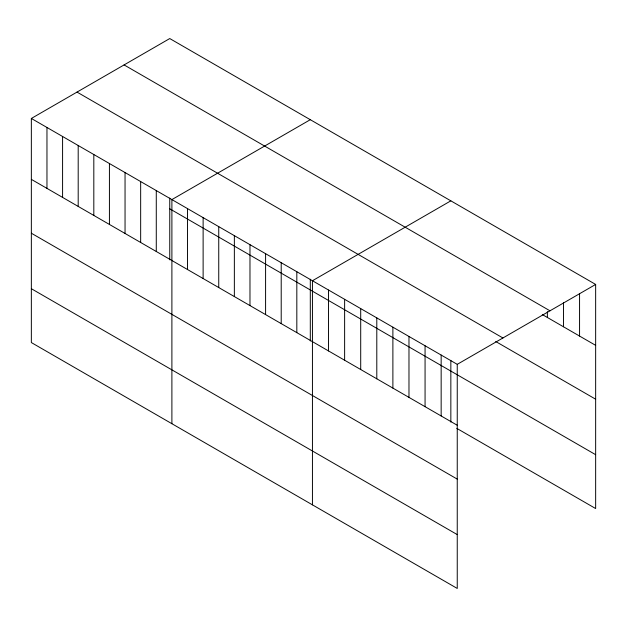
<?xml version="1.0" encoding="UTF-8"?>
<svg xmlns="http://www.w3.org/2000/svg" width="627" height="627" viewBox="0 0 627 627"><rect width="100%" height="100%" fill="white"/><g stroke="black" fill="none" stroke-linecap="round" stroke-linejoin="round"><path stroke-width="0.94" d="M31.35 118.456L457.248 364.342L457.248 588.447L31.35 342.561L31.35 118.456L169.752 38.553L595.65 284.439L595.65 508.544L456.777 428.366M310.302 119.694L171.892 199.598L171.892 423.703M450.844 200.836L312.442 280.739L312.442 504.853M457.248 364.342L595.65 284.439M124.083 64.918L549.973 310.804M542.3 314.55L595.65 345.352M77.027 92.091L502.917 337.977M495.73 341.511L595.65 399.203M169.752 208.799L595.65 454.693M31.35 179.369L457.248 425.255M31.35 233.22L457.248 479.114M31.35 288.71L457.248 534.596M579.56 293.522L579.56 336.064M563.469 302.598L563.469 326.769M547.379 311.682L547.379 317.481M450.844 360.376L450.844 422.104M441.157 355.054L441.157 415.967M425.067 345.767L425.067 406.68M408.976 336.48L408.976 397.393M392.886 327.192L392.886 388.097M376.796 317.897L376.796 378.81M360.705 308.609L360.705 369.522M344.623 299.322L344.623 360.235M328.532 290.035L328.532 350.948M310.302 279.234L310.302 340.963M296.822 271.726L296.822 332.639M281.209 262.713L281.209 323.626M265.589 253.692L265.589 314.605M249.977 244.679L249.977 305.592M234.357 235.666L234.357 296.579M218.745 226.645L218.745 287.558M203.124 217.632L203.124 278.545M187.512 208.619L187.512 269.532M169.752 198.093L169.752 259.821M156.28 190.584L156.28 251.498M140.66 181.571L140.66 242.484M125.047 172.55L125.047 233.463M109.427 163.537L109.427 224.45M93.815 154.524L93.815 215.429M78.195 145.503L78.195 206.416M62.582 136.49L62.582 197.403M46.962 127.469L46.962 188.382"/></g></svg>
